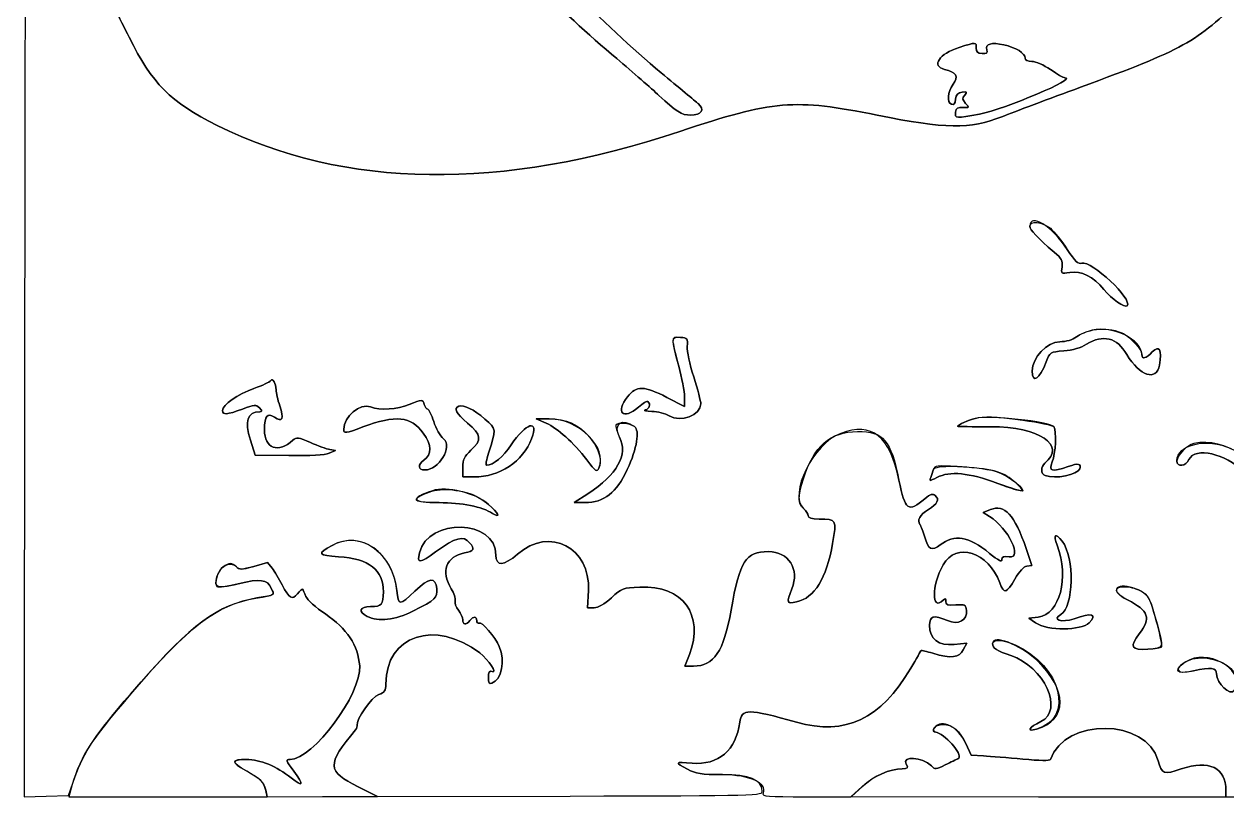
# Model space of a CAD drawing. Extents: x 0 to 106, y 0 to 59.
# Drawn here: x 0 to 22.73, y 0.02 to 14.62 of the extents above; entities that cross this region are included whole.
import ezdxf

# ---------------------------------------------------------------- set-up
doc = ezdxf.new("R2010")
doc.units = 0
doc.layers.get('0').update_dxf_attribs({"linetype": 'CONTINUOUS'})

msp = doc.modelspace()

# ---------------------------------------------------------------- linework, layer by layer
at = {"color": 7}
for p, q in [((0.010848, 9.36141), (-0.000529, 0.022423)), ((12.479588, 7.397675), (12.146478, 7.570183)), ((12.146478, 7.570183), (12.479588, 7.397675)), ((12.479588, 7.58156), (12.479588, 7.397675)), ((12.479588, 7.397675), (12.479588, 7.58156)), ((9.921864, 7.167223), (9.679241, 7.167223)), ((9.679241, 7.167223), (9.864185, 7.08335)), ((9.864185, 7.08335), (9.679241, 7.167223)), ((9.679241, 7.167223), (9.921864, 7.167223)), ((4.27672, 6.76294), (4.364297, 6.479572)), ((4.364297, 6.479572), (4.27672, 6.76294)), ((4.364297, 6.479572), (5.001942, 6.471899)), ((5.001942, 6.471899), (4.364297, 6.479572)), ((5.763412, 6.51582), (5.886973, 6.567678)), ((5.886973, 6.567678), (5.763412, 6.51582)), ((5.886973, 6.567678), (5.776641, 6.585405)), ((5.776641, 6.585405), (5.886973, 6.567678)), ((8.29018, 6.248326), (8.29018, 6.066822)), ((8.29018, 6.066822), (8.29018, 6.248326)), ((8.29018, 6.066822), (8.502905, 6.066822)), ((8.502905, 6.066822), (8.29018, 6.066822)), ((10.6537, 5.750645), (10.393351, 5.581841)), ((10.393351, 5.581841), (10.6537, 5.750645)), ((10.393351, 5.581841), (10.600784, 5.581841)), ((10.600784, 5.581841), (10.393351, 5.581841)), ((18.260463, 5.451137), (18.120498, 5.393194)), ((18.120498, 5.393194), (18.260463, 5.451137)), ((18.120498, 5.393194), (18.245382, 5.317258)), ((18.245382, 5.317258), (18.120498, 5.393194)), ((19.042306, 4.396245), (18.934885, 4.71348)), ((18.934885, 4.71348), (19.042306, 4.396245)), ((4.598982, 4.451014), (4.341543, 4.377989)), ((4.341543, 4.377989), (4.598982, 4.451014)), ((4.685236, 4.344387), (4.598982, 4.451014)), ((4.598982, 4.451014), (4.685236, 4.344387)), ((18.948643, 4.382751), (19.042306, 4.396245)), ((19.042306, 4.396245), (18.948643, 4.382751)), ((10.64788, 3.597469), (10.664019, 3.921054)), ((10.664019, 3.921054), (10.64788, 3.597469)), ((10.770911, 3.597469), (10.64788, 3.597469)), ((10.64788, 3.597469), (10.770911, 3.597469)), ((19.16031, 3.421521), (18.983833, 3.39665)), ((18.983833, 3.39665), (19.16031, 3.421521)), ((18.983833, 3.39665), (19.112685, 3.310661)), ((19.112685, 3.310661), (18.983833, 3.39665)), ((17.814111, 2.929397), (17.575986, 2.90479)), ((17.575986, 2.90479), (17.814111, 2.929397)), ((17.747436, 2.80028), (17.814111, 2.929397)), ((17.814111, 2.929397), (17.747436, 2.80028)), ((12.488055, 2.494951), (12.571927, 2.715878)), ((12.571927, 2.715878), (12.488055, 2.494951)), ((12.649186, 2.495216), (12.488055, 2.494951)), ((12.488055, 2.494951), (12.649186, 2.495216)), ((17.896132, 0.809028), (17.794267, 1.028897)), ((17.794267, 1.028897), (17.896132, 0.809028)), ((18.131346, 0.796593), (17.896132, 0.809028)), ((17.896132, 0.809028), (18.131346, 0.796593)), ((0.84058, 0.047558), (0.96467, 0.406068)), ((0.910959, 0.257108), (0.842697, 0.025598)), ((-0.000529, 0.022423), (0.419893, 0.034858)), ((0.419893, 0.034858), (0.84058, 0.047558)), ((0.842697, 0.025598), (2.71912, 0.025598)), ((2.71912, 0.025598), (4.595543, 0.025598)), ((4.565116, 0.153127), (4.593161, 0.025598)), ((4.595543, 0.025598), (4.56538, 0.146512)), ((4.593161, 0.025598), (5.636942, 0.027979)), ((5.636942, 0.027979), (6.680722, 0.03036)), ((6.310041, 0.215304), (6.680722, 0.030096)), ((6.680722, 0.03036), (6.310041, 0.215304)), ((6.680722, 0.030096), (10.318738, 0.038827)), ((14.77855, 0.025598), (15.619395, 0.025598)), ((15.619395, 0.025598), (15.835559, 0.219802)), ((15.84138, 0.221389), (15.632359, 0.029037)), ((15.632359, 0.029037), (19.171158, 0.027185)), ((19.171158, 0.027185), (22.709956, 0.025598)), ((22.709956, 0.025598), (22.709956, 0.142808)), ((22.709956, 0.142808), (22.709956, 0.025598)), ((22.709956, 0.025598), (24.518116, 0.025598))]:
    msp.add_line(p, q, dxfattribs=at)
for points in [[(0.270668, 19.027158), (0.004498, 18.878197), (0.023019, 19.566907), (0.010848, 9.36141)], [(9.027838, 16.832177), (9.66125, 15.943971), (10.927544, 14.627142), (12.038528, 13.701895)], [(12.038528, 13.701895), (10.927544, 14.627142), (9.66125, 15.943971), (9.027838, 16.832177)], [(11.200594, 13.969124), (10.111834, 14.887227), (8.998998, 15.996888), (8.694728, 16.467581)], [(8.694728, 16.467581), (8.998998, 15.996888), (10.111834, 14.887227), (11.200594, 13.969124)], [(1.457323, 15.416657), (1.577973, 15.185412), (1.815569, 14.715777), (1.985167, 14.372613)], [(1.985167, 14.372613), (1.815569, 14.715777), (1.577973, 15.185412), (1.457323, 15.416657)], [(19.963848, 13.429374), (21.914884, 14.14613), (22.146923, 14.274717), (23.018724, 15.125616)], [(23.018724, 15.125616), (22.146923, 14.274717), (21.914884, 14.14613), (19.963848, 13.429374)], [(1.985167, 14.372613), (2.416172, 13.501076), (2.764364, 13.15262), (3.648071, 12.708915)], [(3.648071, 12.708915), (2.764364, 13.15262), (2.416172, 13.501076), (1.985167, 14.372613)], [(17.390778, 13.766982), (17.138102, 13.830482), (17.294999, 14.062786), (17.670178, 14.18079)], [(17.670178, 14.18079), (17.294999, 14.062786), (17.138102, 13.830482), (17.390778, 13.766982)], [(17.670178, 14.18079), (18.001436, 14.284771), (17.991646, 14.285036), (17.991646, 14.169678)], [(17.991646, 14.169678), (17.991646, 14.285036), (18.001436, 14.284771), (17.670178, 14.18079)], [(17.991646, 14.169678), (17.991646, 14.094536), (18.018898, 14.068872), (18.103565, 14.064109)], [(18.103565, 14.064109), (18.018898, 14.068872), (17.991646, 14.094536), (17.991646, 14.169678)], [(18.103565, 14.064109), (18.192729, 14.058817), (18.209927, 14.073634), (18.189819, 14.137663)], [(18.189819, 14.137663), (18.209927, 14.073634), (18.192729, 14.058817), (18.103565, 14.064109)], [(18.189819, 14.137663), (18.155423, 14.245878), (18.285069, 14.282655), (18.516579, 14.230532)], [(18.516579, 14.230532), (18.285069, 14.282655), (18.155423, 14.245878), (18.189819, 14.137663)], [(18.516579, 14.230532), (18.7383, 14.18079), (18.917687, 14.069401), (18.917687, 13.981295)], [(18.917687, 13.981295), (18.917687, 14.069401), (18.7383, 14.18079), (18.516579, 14.230532)], [(11.994343, 13.275652), (11.860993, 13.401593), (11.503806, 13.713536), (11.200594, 13.969124)], [(11.200594, 13.969124), (11.503806, 13.713536), (11.860993, 13.401593), (11.994343, 13.275652)], [(18.917687, 13.981295), (18.917687, 13.938961), (18.962137, 13.916207), (19.044951, 13.916207)], [(19.044951, 13.916207), (18.962137, 13.916207), (18.917687, 13.938961), (18.917687, 13.981295)], [(19.044951, 13.916207), (19.118506, 13.916207), (19.267466, 13.850855), (19.396847, 13.761691)], [(19.396847, 13.761691), (19.267466, 13.850855), (19.118506, 13.916207), (19.044951, 13.916207)], [(12.038528, 13.701895), (12.365817, 13.42911), (12.680671, 13.166908), (12.737821, 13.119283)], [(12.737821, 13.119283), (12.680671, 13.166908), (12.365817, 13.42911), (12.038528, 13.701895)], [(17.557995, 13.485466), (17.663563, 13.633632), (17.618055, 13.710097), (17.390778, 13.766982)], [(17.390778, 13.766982), (17.618055, 13.710097), (17.663563, 13.633632), (17.557995, 13.485466)], [(19.396847, 13.761691), (19.520143, 13.677024), (19.641322, 13.607439), (19.666192, 13.607439)], [(19.666192, 13.607439), (19.641322, 13.607439), (19.520143, 13.677024), (19.396847, 13.761691)], [(17.52598, 13.107377), (17.432582, 13.14336), (17.448722, 13.332008), (17.557995, 13.485466)], [(17.557995, 13.485466), (17.448722, 13.332008), (17.432582, 13.14336), (17.52598, 13.107377)], [(19.666192, 13.607439), (19.929982, 13.607439), (18.534306, 13.013714), (18.055411, 12.922169)], [(18.055411, 12.922169), (18.534306, 13.013714), (19.929982, 13.607439), (19.666192, 13.607439)], [(18.476627, 12.872162), (18.707079, 12.962914), (19.376474, 13.213739), (19.963848, 13.429374)], [(19.963848, 13.429374), (19.376474, 13.213739), (18.707079, 12.962914), (18.476627, 12.872162)], [(12.594152, 12.901796), (12.428523, 12.901796), (12.317399, 12.971116), (11.994343, 13.275652)], [(11.994343, 13.275652), (12.317399, 12.971116), (12.428523, 12.901796), (12.594152, 12.901796)], [(12.391217, 12.593557), (14.157044, 13.185693), (14.554977, 13.218502), (16.117605, 12.902325)], [(16.117605, 12.902325), (14.554977, 13.218502), (14.157044, 13.185693), (12.391217, 12.593557)], [(17.602974, 13.201833), (17.593713, 13.119548), (17.569901, 13.090708), (17.52598, 13.107377)], [(17.52598, 13.107377), (17.569901, 13.090708), (17.593713, 13.119548), (17.602974, 13.201833)], [(17.724947, 13.335976), (17.645043, 13.324864), (17.613293, 13.289674), (17.602974, 13.201833)], [(17.602974, 13.201833), (17.613293, 13.289674), (17.645043, 13.324864), (17.724947, 13.335976)], [(17.792151, 13.123516), (17.726799, 13.195747), (17.723888, 13.219825), (17.773895, 13.280149)], [(17.773895, 13.280149), (17.723888, 13.219825), (17.726799, 13.195747), (17.792151, 13.123516)], [(17.773895, 13.280149), (17.826017, 13.342856), (17.819932, 13.34947), (17.724947, 13.335976)], [(17.724947, 13.335976), (17.819932, 13.34947), (17.826017, 13.342856), (17.773895, 13.280149)], [(12.737821, 13.119283), (12.870113, 13.008687), (12.799733, 12.901796), (12.594152, 12.901796)], [(12.594152, 12.901796), (12.799733, 12.901796), (12.870113, 13.008687), (12.737821, 13.119283)], [(18.055411, 12.922169), (17.607736, 12.836444), (17.585776, 12.838031), (17.602709, 12.957094)], [(17.602709, 12.957094), (17.585776, 12.838031), (17.607736, 12.836444), (18.055411, 12.922169)], [(17.602709, 12.957094), (17.614086, 13.036204), (17.642397, 13.05446), (17.743203, 13.047316)], [(17.743203, 13.047316), (17.642397, 13.05446), (17.614086, 13.036204), (17.602709, 12.957094)], [(17.743203, 13.047316), (17.865176, 13.038585), (17.866763, 13.040966), (17.792151, 13.123516)], [(17.792151, 13.123516), (17.866763, 13.040966), (17.865176, 13.038585), (17.743203, 13.047316)], [(16.117605, 12.902325), (17.407712, 12.641446), (17.875494, 12.635361), (18.476627, 12.872162)], [(18.476627, 12.872162), (17.875494, 12.635361), (17.407712, 12.641446), (16.117605, 12.902325)], [(3.648071, 12.708915), (6.037785, 11.509295), (9.040009, 11.469608), (12.391217, 12.593557)], [(12.391217, 12.593557), (9.040009, 11.469608), (6.037785, 11.509295), (3.648071, 12.708915)], [(19.711436, 10.366297), (19.427009, 10.802859), (19.005793, 11.063473), (19.005793, 10.802859)], [(19.005793, 10.802859), (19.005793, 10.914248), (19.243389, 10.890436), (19.393672, 10.764229)], [(19.005793, 10.802859), (19.005793, 10.732744), (19.144435, 10.585371), (19.466432, 10.312586)], [(19.466432, 10.312586), (19.144435, 10.585371), (19.005793, 10.732744), (19.005793, 10.802859)], [(19.393672, 10.764229), (19.465109, 10.704169), (19.607984, 10.525046), (19.711436, 10.366297)], [(19.466432, 10.312586), (19.606397, 10.194053), (19.630474, 10.149074), (19.61407, 10.037684)], [(19.61407, 10.037684), (19.630474, 10.149074), (19.606397, 10.194053), (19.466432, 10.312586)], [(19.98528, 10.104624), (19.916223, 10.082663), (19.863042, 10.133728), (19.711436, 10.366297)], [(19.711436, 10.366297), (19.863042, 10.133728), (19.916223, 10.082663), (19.98528, 10.104624)], [(19.61407, 10.037684), (19.59502, 9.906716), (19.596872, 9.905128), (19.757738, 9.930793)], [(19.757738, 9.930793), (19.596872, 9.905128), (19.59502, 9.906716), (19.61407, 10.037684)], [(20.842529, 9.300027), (20.960797, 9.418295), (20.167842, 10.162568), (19.98528, 10.104624)], [(19.98528, 10.104624), (20.167842, 10.162568), (20.960797, 9.418295), (20.842529, 9.300027)], [(19.757738, 9.930793), (19.977871, 9.965982), (20.203031, 9.853535), (20.404379, 9.608002)], [(20.404379, 9.608002), (20.203031, 9.853535), (19.977871, 9.965982), (19.757738, 9.930793)], [(20.404379, 9.608002), (20.554927, 9.424381), (20.79702, 9.254254), (20.842529, 9.300027)], [(20.842529, 9.300027), (20.79702, 9.254254), (20.554927, 9.424381), (20.404379, 9.608002)], [(19.887384, 8.712388), (20.128684, 8.884102), (20.506508, 8.910561), (20.775589, 8.774565)], [(21.122457, 8.378484), (21.122457, 8.661059), (20.570802, 8.931463), (20.180806, 8.840182)], [(12.369786, 8.161791), (12.222678, 8.693867), (12.224265, 8.721648), (12.40233, 8.70445)], [(12.40233, 8.70445), (12.28803, 8.715563), (12.25919, 8.702069), (12.259455, 8.638305)], [(12.259455, 8.638305), (12.259984, 8.594384), (12.309461, 8.379807), (12.369786, 8.161791)], [(12.531975, 8.534059), (12.54494, 8.681696), (12.537532, 8.691486), (12.40233, 8.70445)], [(12.40233, 8.70445), (12.537532, 8.691486), (12.54494, 8.681696), (12.531975, 8.534059)], [(19.887384, 8.712388), (19.811978, 8.658678), (19.689211, 8.623488), (19.572265, 8.621636)], [(19.572265, 8.621636), (19.689211, 8.623488), (19.811978, 8.658678), (19.887384, 8.712388)], [(20.180806, 8.840182), (20.087409, 8.818221), (19.955382, 8.760807), (19.887384, 8.712388)], [(20.076561, 8.573746), (20.38824, 8.767686), (20.651235, 8.701011), (20.838824, 8.380865)], [(20.838824, 8.380865), (20.651235, 8.701011), (20.38824, 8.767686), (20.076561, 8.573746)], [(20.775589, 8.774565), (20.914231, 8.70445), (21.122457, 8.46659), (21.122457, 8.378484)], [(12.653154, 7.95621), (12.576425, 8.195657), (12.524303, 8.444895), (12.531975, 8.534059)], [(12.531975, 8.534059), (12.524303, 8.444895), (12.576425, 8.195657), (12.653154, 7.95621)], [(19.572265, 8.621636), (19.327791, 8.617932), (19.049979, 8.324774), (19.049979, 8.070245)], [(19.049979, 8.070245), (19.049979, 8.324774), (19.327791, 8.617932), (19.572265, 8.621636)], [(19.31562, 8.24487), (19.382295, 8.424786), (19.384411, 8.426109), (19.646349, 8.44807)], [(19.646349, 8.44807), (19.384411, 8.426109), (19.382295, 8.424786), (19.31562, 8.24487)], [(19.646349, 8.44807), (19.815417, 8.462092), (19.969669, 8.507336), (20.076561, 8.573746)], [(20.076561, 8.573746), (19.969669, 8.507336), (19.815417, 8.462092), (19.646349, 8.44807)], [(21.319307, 8.42849), (21.20342, 8.303343), (21.122457, 8.28297), (21.122457, 8.378484)], [(21.122457, 8.378484), (21.122457, 8.28297), (21.20342, 8.303343), (21.319307, 8.42849)], [(21.452922, 8.181634), (21.50187, 8.471353), (21.449217, 8.568719), (21.319307, 8.42849)], [(21.319307, 8.42849), (21.449217, 8.568719), (21.50187, 8.471353), (21.452922, 8.181634)], [(19.049979, 8.070245), (19.049979, 7.817039), (19.191266, 7.910172), (19.31562, 8.24487)], [(19.31562, 8.24487), (19.191266, 7.910172), (19.049979, 7.817039), (19.049979, 8.070245)], [(20.838824, 8.380865), (21.078537, 7.97182), (21.400005, 7.867574), (21.452922, 8.181634)], [(21.452922, 8.181634), (21.400005, 7.867574), (21.078537, 7.97182), (20.838824, 8.380865)], [(12.369786, 8.161791), (12.430111, 7.94351), (12.479588, 7.682631), (12.479588, 7.58156)], [(12.479588, 7.58156), (12.479588, 7.682631), (12.430111, 7.94351), (12.369786, 8.161791)], [(12.788092, 7.447152), (12.788092, 7.495306), (12.727502, 7.724435), (12.653154, 7.95621)], [(12.653154, 7.95621), (12.727502, 7.724435), (12.788092, 7.495306), (12.788092, 7.447152)], [(4.344453, 7.739516), (4.04177, 7.632625), (3.748348, 7.42625), (3.748348, 7.320417)], [(3.748348, 7.320417), (3.748348, 7.42625), (4.04177, 7.632625), (4.344453, 7.739516)], [(4.658249, 7.884508), (4.643432, 7.860431), (4.502145, 7.795079), (4.344453, 7.739516)], [(4.344453, 7.739516), (4.502145, 7.795079), (4.643432, 7.860431), (4.658249, 7.884508)], [(4.761701, 7.710941), (4.760907, 7.833972), (4.695026, 7.944303), (4.658249, 7.884508)], [(4.658249, 7.884508), (4.695026, 7.944303), (4.760907, 7.833972), (4.761701, 7.710941)], [(12.146478, 7.570183), (11.717853, 7.791904), (11.572862, 7.794549), (11.404323, 7.583412)], [(11.404323, 7.583412), (11.572862, 7.794549), (11.717853, 7.791904), (12.146478, 7.570183)], [(4.830757, 7.412492), (4.793186, 7.522823), (4.76223, 7.657231), (4.761701, 7.710941)], [(4.761701, 7.710941), (4.76223, 7.657231), (4.793186, 7.522823), (4.830757, 7.412492)], [(7.562577, 7.433923), (7.529239, 7.539227), (7.527387, 7.539227), (7.276033, 7.433923)], [(7.276033, 7.433923), (7.527387, 7.539227), (7.529239, 7.539227), (7.562577, 7.433923)], [(11.404323, 7.583412), (11.163287, 7.280994), (11.318333, 7.13124), (11.608845, 7.386298)], [(11.608845, 7.386298), (11.318333, 7.13124), (11.163287, 7.280994), (11.404323, 7.583412)], [(11.608845, 7.386298), (11.692718, 7.459852), (11.773945, 7.507212), (11.789555, 7.491602)], [(11.789555, 7.491602), (11.773945, 7.507212), (11.692718, 7.459852), (11.608845, 7.386298)], [(3.748348, 7.320417), (3.748348, 7.234427), (3.833808, 7.241306), (4.125908, 7.350579)], [(4.125908, 7.350579), (3.833808, 7.241306), (3.748348, 7.234427), (3.748348, 7.320417)], [(4.125908, 7.350579), (4.354772, 7.436039), (4.380437, 7.437891), (4.445789, 7.372539)], [(4.445789, 7.372539), (4.380437, 7.437891), (4.354772, 7.436039), (4.125908, 7.350579)], [(4.452139, 7.300044), (4.217454, 7.294752), (4.163479, 7.129652), (4.27672, 6.76294)], [(4.27672, 6.76294), (4.163479, 7.129652), (4.217454, 7.294752), (4.452139, 7.300044)], [(4.445789, 7.372539), (4.50532, 7.313008), (4.506378, 7.301367), (4.452139, 7.300044)], [(4.452139, 7.300044), (4.506378, 7.301367), (4.50532, 7.313008), (4.445789, 7.372539)], [(4.542626, 6.95688), (4.543684, 7.228077), (4.589722, 7.286021), (4.730745, 7.193681)], [(4.730745, 7.193681), (4.589722, 7.286021), (4.543684, 7.228077), (4.542626, 6.95688)], [(4.730745, 7.193681), (4.882615, 7.094198), (4.914894, 7.164577), (4.830757, 7.412492)], [(4.830757, 7.412492), (4.914894, 7.164577), (4.882615, 7.094198), (4.730745, 7.193681)], [(6.544991, 7.39106), (6.350787, 7.464879), (6.041224, 7.205323), (6.041224, 6.968786)], [(6.041224, 6.968786), (6.041224, 7.205323), (6.350787, 7.464879), (6.544991, 7.39106)], [(7.276033, 7.433923), (7.055107, 7.341054), (6.726759, 7.322004), (6.544991, 7.39106)], [(6.544991, 7.39106), (6.726759, 7.322004), (7.055107, 7.341054), (7.276033, 7.433923)], [(7.628193, 7.345552), (7.607556, 7.345552), (7.578187, 7.385239), (7.562577, 7.433923)], [(7.562577, 7.433923), (7.578187, 7.385239), (7.607556, 7.345552), (7.628193, 7.345552)], [(7.739848, 7.114042), (7.699102, 7.241571), (7.648831, 7.345552), (7.628193, 7.345552)], [(7.628193, 7.345552), (7.648831, 7.345552), (7.699102, 7.241571), (7.739848, 7.114042)], [(8.213187, 7.401379), (8.108941, 7.365396), (8.158418, 7.27094), (8.378551, 7.085467)], [(8.378551, 7.085467), (8.158418, 7.27094), (8.108941, 7.365396), (8.213187, 7.401379)], [(8.706899, 7.161931), (8.501582, 7.342642), (8.311082, 7.434981), (8.213187, 7.401379)], [(8.213187, 7.401379), (8.311082, 7.434981), (8.501582, 7.342642), (8.706899, 7.161931)], [(11.740872, 7.332058), (11.698539, 7.320946), (11.753043, 7.309304), (11.862051, 7.306394)], [(11.862051, 7.306394), (11.753043, 7.309304), (11.698539, 7.320946), (11.740872, 7.332058)], [(11.789555, 7.491602), (11.843795, 7.437627), (11.817601, 7.351902), (11.740872, 7.332058)], [(11.740872, 7.332058), (11.817601, 7.351902), (11.843795, 7.437627), (11.789555, 7.491602)], [(11.862051, 7.306394), (11.971324, 7.303483), (12.12002, 7.26459), (12.19278, 7.22014)], [(12.19278, 7.22014), (12.12002, 7.26459), (11.971324, 7.303483), (11.862051, 7.306394)], [(12.19278, 7.22014), (12.406828, 7.089171), (12.788092, 7.234692), (12.788092, 7.447152)], [(12.788092, 7.447152), (12.788092, 7.234692), (12.406828, 7.089171), (12.19278, 7.22014)], [(6.403968, 7.011913), (7.018859, 7.243423), (7.311752, 7.213525), (7.541939, 6.895761)], [(7.541939, 6.895761), (7.311752, 7.213525), (7.018859, 7.243423), (6.403968, 7.011913)], [(7.926643, 6.787282), (7.864466, 6.839669), (7.780593, 6.986777), (7.739848, 7.114042)], [(7.739848, 7.114042), (7.780593, 6.986777), (7.864466, 6.839669), (7.926643, 6.787282)], [(8.378551, 7.085467), (8.642869, 6.862159), (8.655569, 6.764263), (8.444697, 6.571117)], [(8.444697, 6.571117), (8.655569, 6.764263), (8.642869, 6.862159), (8.378551, 7.085467)], [(8.776748, 6.51873), (8.926767, 6.976459), (8.927825, 6.967463), (8.706899, 7.161931)], [(8.706899, 7.161931), (8.927825, 6.967463), (8.926767, 6.976459), (8.776748, 6.51873)], [(9.59087, 6.787546), (9.736127, 7.167752), (9.482656, 7.092081), (9.204844, 6.672188)], [(9.204844, 6.672188), (9.482656, 7.092081), (9.736127, 7.167752), (9.59087, 6.787546)], [(9.864185, 7.08335), (10.088287, 6.98175), (10.378799, 6.719813), (10.633063, 6.390143)], [(10.633063, 6.390143), (10.378799, 6.719813), (10.088287, 6.98175), (9.864185, 7.08335)], [(10.862721, 6.235362), (11.033377, 6.617949), (10.478811, 7.167223), (9.921864, 7.167223)], [(9.921864, 7.167223), (10.062622, 7.167223), (10.23857, 7.133621), (10.340699, 7.087054)], [(10.340699, 7.087054), (10.699209, 6.923807), (10.971465, 6.479307), (10.862721, 6.235362)], [(11.252716, 6.820884), (11.126775, 7.075677), (11.293727, 7.194211), (11.53291, 7.019321)], [(11.53291, 7.019321), (11.440306, 7.087054), (11.219379, 7.102665), (11.183131, 7.044192)], [(16.531942, 6.00491), (16.362873, 6.83914), (16.023678, 7.111925), (15.430483, 6.890734)], [(17.969686, 7.172515), (17.851153, 7.14394), (17.638693, 7.04869), (17.638957, 7.024348)], [(17.638957, 7.024348), (17.638693, 7.04869), (17.851153, 7.14394), (17.969686, 7.172515)], [(19.457172, 7.017469), (19.389439, 7.1151), (18.231888, 7.23575), (17.969686, 7.172515)], [(17.969686, 7.172515), (18.178177, 7.222785), (18.286392, 7.218817), (18.873502, 7.138913)], [(18.873502, 7.138913), (19.176714, 7.097902), (19.439445, 7.043134), (19.457172, 7.017469)], [(5.081053, 6.759236), (4.805092, 6.50947), (4.541568, 6.606307), (4.542626, 6.95688)], [(4.542626, 6.95688), (4.541568, 6.606307), (4.805092, 6.50947), (5.081053, 6.759236)], [(5.412311, 6.716109), (5.179213, 6.819826), (5.151696, 6.823265), (5.081053, 6.759236)], [(5.081053, 6.759236), (5.151696, 6.823265), (5.179213, 6.819826), (5.412311, 6.716109)], [(6.041224, 6.968786), (6.041224, 6.883061), (6.071387, 6.886765), (6.403968, 7.011913)], [(6.403968, 7.011913), (6.071387, 6.886765), (6.041224, 6.883061), (6.041224, 6.968786)], [(7.541939, 6.895761), (7.707568, 6.667161), (7.712066, 6.49968), (7.555962, 6.385909)], [(7.555962, 6.385909), (7.712066, 6.49968), (7.707568, 6.667161), (7.541939, 6.895761)], [(11.252716, 6.820884), (11.418081, 6.486715), (11.206679, 6.10942), (10.6537, 5.750645)], [(10.6537, 5.750645), (11.206679, 6.10942), (11.418081, 6.486715), (11.252716, 6.820884)], [(11.183131, 7.044192), (11.170696, 7.024084), (11.201917, 6.923542), (11.252716, 6.820884)], [(11.398237, 6.206522), (11.582652, 6.609747), (11.637949, 6.942592), (11.53291, 7.019321)], [(11.53291, 7.019321), (11.637949, 6.942592), (11.582652, 6.609747), (11.398237, 6.206522)], [(15.430483, 6.890734), (14.915075, 6.698911), (14.438032, 5.734241), (14.728544, 5.47151)], [(14.727485, 6.031103), (14.917985, 6.648376), (15.233368, 6.924336), (15.750363, 6.925923)], [(15.750363, 6.925923), (16.240371, 6.927246), (16.37769, 6.765586), (16.531942, 6.00491)], [(17.638957, 7.024348), (17.638957, 7.019057), (17.921796, 7.014823), (18.267342, 7.014823)], [(18.267342, 7.014823), (17.921796, 7.014823), (17.638957, 7.019057), (17.638957, 7.024348)], [(18.267342, 7.014823), (19.184387, 7.014823), (19.698736, 6.668749), (19.288103, 6.327701)], [(19.288103, 6.327701), (19.698736, 6.668749), (19.184387, 7.014823), (18.267342, 7.014823)], [(19.427009, 6.352043), (19.493949, 6.511851), (19.512999, 6.937036), (19.457172, 7.017469)], [(19.457172, 7.017469), (19.512999, 6.937036), (19.493949, 6.511851), (19.427009, 6.352043)], [(23.415599, 5.801975), (23.415599, 6.33167), (22.691699, 6.828292), (22.106971, 6.699969)], [(5.776641, 6.585405), (5.716052, 6.595195), (5.55201, 6.653932), (5.412311, 6.716109)], [(5.412311, 6.716109), (5.55201, 6.653932), (5.716052, 6.595195), (5.776641, 6.585405)], [(7.572102, 6.199114), (7.839066, 6.199114), (8.103385, 6.637792), (7.926643, 6.787282)], [(7.926643, 6.787282), (8.103385, 6.637792), (7.839066, 6.199114), (7.572102, 6.199114)], [(8.502905, 6.066822), (8.983652, 6.066822), (9.427887, 6.361039), (9.59087, 6.787546)], [(9.59087, 6.787546), (9.427887, 6.361039), (8.983652, 6.066822), (8.502905, 6.066822)], [(9.204844, 6.672188), (9.058529, 6.451526), (8.860621, 6.28722), (8.740236, 6.28722)], [(8.740236, 6.28722), (8.860621, 6.28722), (9.058529, 6.451526), (9.204844, 6.672188)], [(21.783915, 6.369505), (21.783915, 6.684094), (22.346683, 6.812682), (22.809174, 6.603661)], [(22.106971, 6.699969), (21.979177, 6.671924), (21.783915, 6.472163), (21.783915, 6.369505)], [(22.011456, 6.39517), (22.12364, 6.641497), (22.722391, 6.507882), (23.018459, 6.170539)], [(23.018459, 6.170539), (22.722391, 6.507882), (22.12364, 6.641497), (22.011456, 6.39517)], [(5.001942, 6.471899), (5.408077, 6.466872), (5.684567, 6.482747), (5.763412, 6.51582)], [(5.763412, 6.51582), (5.684567, 6.482747), (5.408077, 6.466872), (5.001942, 6.471899)], [(7.555962, 6.385909), (7.435577, 6.298068), (7.444044, 6.199114), (7.572102, 6.199114)], [(7.572102, 6.199114), (7.444044, 6.199114), (7.435577, 6.298068), (7.555962, 6.385909)], [(8.444697, 6.571117), (8.316109, 6.453378), (8.29018, 6.399403), (8.29018, 6.248326)], [(8.29018, 6.248326), (8.29018, 6.399403), (8.316109, 6.453378), (8.444697, 6.571117)], [(8.740236, 6.28722), (8.71854, 6.28722), (8.734944, 6.391466), (8.776748, 6.51873)], [(8.776748, 6.51873), (8.734944, 6.391466), (8.71854, 6.28722), (8.740236, 6.28722)], [(10.633063, 6.390143), (10.8061, 6.166041), (10.825679, 6.152812), (10.862721, 6.235362)], [(10.862721, 6.235362), (10.825679, 6.152812), (10.8061, 6.166041), (10.633063, 6.390143)], [(21.783915, 6.369505), (21.783915, 6.246209), (21.95219, 6.265259), (22.011456, 6.39517)], [(22.011456, 6.39517), (21.95219, 6.265259), (21.783915, 6.246209), (21.783915, 6.369505)], [(10.600784, 5.581841), (10.956383, 5.581841), (11.199535, 5.772341), (11.398237, 6.206522)], [(11.398237, 6.206522), (11.199535, 5.772341), (10.956383, 5.581841), (10.600784, 5.581841)], [(17.186256, 6.210755), (17.17382, 6.167893), (17.149743, 6.098837), (17.132545, 6.057033)], [(17.132545, 6.057033), (17.149743, 6.098837), (17.17382, 6.167893), (17.186256, 6.210755)], [(17.186256, 6.210755), (17.210597, 6.295951), (17.791886, 6.286955), (18.283746, 6.193822)], [(17.633136, 6.262349), (17.252401, 6.285632), (17.206099, 6.280341), (17.186256, 6.210755)], [(17.248697, 6.057033), (17.495289, 6.183768), (17.853534, 6.149372), (18.399633, 5.946172)], [(18.399633, 5.946172), (17.853534, 6.149372), (17.495289, 6.183768), (17.248697, 6.057033)], [(18.691469, 5.995385), (18.483771, 6.173185), (18.287715, 6.222662), (17.633136, 6.262349)], [(18.283746, 6.193822), (18.49409, 6.154135), (18.873502, 5.903574), (18.873502, 5.80462)], [(19.288103, 6.327701), (19.205289, 6.258909), (19.209787, 6.126618), (19.296041, 6.093545)], [(19.296041, 6.093545), (19.209787, 6.126618), (19.205289, 6.258909), (19.288103, 6.327701)], [(19.296041, 6.093545), (19.484688, 6.021314), (19.902994, 6.104128), (19.948503, 6.222926)], [(19.948503, 6.222926), (19.902994, 6.104128), (19.484688, 6.021314), (19.296041, 6.093545)], [(19.730486, 6.26473), (19.416955, 6.153076), (19.351868, 6.171862), (19.427009, 6.352043)], [(19.427009, 6.352043), (19.351868, 6.171862), (19.416955, 6.153076), (19.730486, 6.26473)], [(19.948503, 6.222926), (19.985544, 6.319234), (19.919134, 6.331934), (19.730486, 6.26473)], [(19.730486, 6.26473), (19.919134, 6.331934), (19.985544, 6.319234), (19.948503, 6.222926)], [(14.728544, 5.47151), (14.617948, 5.571523), (14.617684, 5.676033), (14.727485, 6.031103)], [(17.022743, 5.65566), (16.705508, 5.38896), (16.648358, 5.429442), (16.531942, 6.00491)], [(16.531942, 6.00491), (16.648358, 5.429442), (16.705508, 5.38896), (17.022743, 5.65566)], [(17.132545, 6.057033), (17.102912, 5.985331), (17.109262, 5.985331), (17.248697, 6.057033)], [(17.248697, 6.057033), (17.109262, 5.985331), (17.102912, 5.985331), (17.132545, 6.057033)], [(18.399633, 5.946172), (18.918481, 5.753027), (18.965312, 5.760964), (18.691469, 5.995385)], [(18.873502, 5.80462), (18.873502, 5.78557), (18.660248, 5.84907), (18.399633, 5.946172)], [(7.714448, 5.807002), (7.276827, 5.664656), (7.323394, 5.581841), (7.841183, 5.581841)], [(7.841183, 5.581841), (7.407796, 5.581841), (7.317838, 5.618354), (7.504898, 5.718631)], [(7.504898, 5.718631), (7.759162, 5.854627), (8.047028, 5.865475), (8.421149, 5.753291)], [(8.77569, 5.549298), (8.51878, 5.768902), (7.991466, 5.897224), (7.714448, 5.807002)], [(8.421149, 5.753291), (8.519309, 5.723923), (8.678853, 5.632112), (8.77569, 5.549298)], [(17.21827, 5.715456), (17.168529, 5.756731), (17.128047, 5.744295), (17.022743, 5.65566)], [(17.022743, 5.65566), (17.128047, 5.744295), (17.168529, 5.756731), (17.21827, 5.715456)], [(17.087566, 5.44955), (17.260868, 5.556442), (17.303995, 5.644283), (17.21827, 5.715456)], [(17.21827, 5.715456), (17.303995, 5.644283), (17.260868, 5.556442), (17.087566, 5.44955)], [(7.841183, 5.581841), (8.276687, 5.581841), (8.652659, 5.506171), (8.852419, 5.378642)], [(8.852419, 5.378642), (8.652659, 5.506171), (8.276687, 5.581841), (7.841183, 5.581841)], [(8.852419, 5.378642), (9.015667, 5.274131), (8.964867, 5.387373), (8.77569, 5.549298)], [(8.77569, 5.549298), (8.964867, 5.387373), (9.015667, 5.274131), (8.852419, 5.378642)], [(14.728544, 5.47151), (14.776963, 5.42759), (14.81665, 5.364883), (14.81665, 5.33234)], [(14.81665, 5.33234), (14.81665, 5.364883), (14.776963, 5.42759), (14.728544, 5.47151)], [(18.934885, 4.71348), (18.71925, 5.350596), (18.526633, 5.561469), (18.260463, 5.451137)], [(18.260463, 5.451137), (18.526633, 5.561469), (18.71925, 5.350596), (18.934885, 4.71348)], [(8.916448, 4.590449), (8.916448, 5.269369), (7.639306, 5.305881), (7.470237, 4.632253)], [(7.470237, 4.632253), (7.639306, 5.305881), (8.916448, 5.269369), (8.916448, 4.590449)], [(14.81665, 5.33234), (14.81665, 5.291065), (14.880414, 5.272809), (15.0262, 5.272279)], [(15.0262, 5.272279), (14.880414, 5.272809), (14.81665, 5.291065), (14.81665, 5.33234)], [(15.0262, 5.272279), (15.351108, 5.271221), (15.356929, 5.260902), (15.278877, 4.812434)], [(15.278877, 4.812434), (15.356929, 5.260902), (15.351108, 5.271221), (15.0262, 5.272279)], [(16.928287, 5.168298), (16.866375, 5.243704), (16.926435, 5.349802), (17.087566, 5.44955)], [(17.087566, 5.44955), (16.926435, 5.349802), (16.866375, 5.243704), (16.928287, 5.168298)], [(18.245382, 5.317258), (18.597542, 5.103211), (18.879852, 4.518482), (18.612094, 4.557641)], [(18.612094, 4.557641), (18.879852, 4.518482), (18.597542, 5.103211), (18.245382, 5.317258)], [(7.043465, 3.922377), (6.969382, 4.64072), (6.363751, 5.06273), (5.819768, 4.775128)], [(10.664019, 3.921054), (10.705294, 4.73544), (9.931124, 5.134961), (9.326287, 4.611351)], [(9.326287, 4.611351), (9.931124, 5.134961), (10.705294, 4.73544), (10.664019, 3.921054)], [(17.019568, 4.929115), (16.991523, 5.033361), (16.950512, 5.141046), (16.928287, 5.168298)], [(16.928287, 5.168298), (16.950512, 5.141046), (16.991523, 5.033361), (17.019568, 4.929115)], [(19.616715, 4.852386), (19.484424, 5.020661), (19.442091, 4.987323), (19.520936, 4.77698)], [(19.520936, 4.77698), (19.442091, 4.987323), (19.484424, 5.020661), (19.616715, 4.852386)], [(5.819768, 4.775128), (5.529521, 4.621405), (5.55201, 4.581718), (5.942535, 4.558963)], [(5.942535, 4.558963), (5.55201, 4.581718), (5.529521, 4.621405), (5.819768, 4.775128)], [(5.819768, 4.775128), (6.037256, 4.889957), (6.24416, 4.903451), (6.450534, 4.816138)], [(6.450534, 4.816138), (6.759832, 4.685434), (7.002455, 4.31978), (7.043465, 3.922377)], [(7.775037, 4.649715), (8.148099, 4.925146), (8.303939, 4.96748), (8.419561, 4.825134)], [(8.419561, 4.825134), (8.303939, 4.96748), (8.148099, 4.925146), (7.775037, 4.649715)], [(8.419561, 4.825134), (8.520897, 4.699722), (8.506345, 4.670882), (8.322724, 4.632782)], [(8.322724, 4.632782), (8.506345, 4.670882), (8.520897, 4.699722), (8.419561, 4.825134)], [(15.278877, 4.812434), (15.162725, 4.147272), (14.937564, 3.782677), (14.596252, 3.707535)], [(14.596252, 3.707535), (14.937564, 3.782677), (15.162725, 4.147272), (15.278877, 4.812434)], [(17.311403, 4.782536), (17.157416, 4.661357), (17.080687, 4.699986), (17.019568, 4.929115)], [(17.019568, 4.929115), (17.080687, 4.699986), (17.157416, 4.661357), (17.311403, 4.782536)], [(18.244059, 4.623786), (17.845067, 4.948694), (17.579955, 4.993938), (17.311403, 4.782536)], [(17.311403, 4.782536), (17.579955, 4.993938), (17.845067, 4.948694), (18.244059, 4.623786)], [(17.365378, 4.404447), (17.614351, 4.846565), (18.224215, 4.653684), (18.436675, 4.065516)], [(18.436675, 4.065516), (18.224215, 4.653684), (17.614351, 4.846565), (17.365378, 4.404447)], [(19.520936, 4.77698), (19.754034, 4.154416), (19.574647, 3.479465), (19.16031, 3.421521)], [(19.16031, 3.421521), (19.574647, 3.479465), (19.754034, 4.154416), (19.520936, 4.77698)], [(19.588934, 3.469411), (19.837378, 3.60964), (19.856163, 4.547851), (19.616715, 4.852386)], [(19.616715, 4.852386), (19.856163, 4.547851), (19.837378, 3.60964), (19.588934, 3.469411)], [(5.942535, 4.558963), (6.516416, 4.525891), (6.791847, 4.310785), (6.790259, 3.897241)], [(6.790259, 3.897241), (6.791847, 4.310785), (6.516416, 4.525891), (5.942535, 4.558963)], [(7.470237, 4.632253), (7.418908, 4.428259), (7.479762, 4.431699), (7.775037, 4.649715)], [(7.775037, 4.649715), (7.479762, 4.431699), (7.418908, 4.428259), (7.470237, 4.632253)], [(8.322724, 4.632782), (7.970829, 4.559493), (7.870816, 4.286972), (8.073222, 3.954391)], [(8.073222, 3.954391), (7.870816, 4.286972), (7.970829, 4.559493), (8.322724, 4.632782)], [(9.326287, 4.611351), (9.060646, 4.381428), (8.916448, 4.374285), (8.916448, 4.590449)], [(8.916448, 4.590449), (8.916448, 4.374285), (9.060646, 4.381428), (9.326287, 4.611351)], [(14.063382, 4.655801), (13.632905, 4.655801), (13.527866, 4.490966), (13.36012, 3.553283)], [(13.36012, 3.553283), (13.527866, 4.490966), (13.632905, 4.655801), (14.063382, 4.655801)], [(14.50894, 3.952804), (14.656842, 4.327982), (14.449144, 4.655801), (14.063382, 4.655801)], [(14.063382, 4.655801), (14.449144, 4.655801), (14.656842, 4.327982), (14.50894, 3.952804)], [(18.476627, 4.505782), (18.476627, 4.454718), (18.410481, 4.488055), (18.244059, 4.623786)], [(18.244059, 4.623786), (18.410481, 4.488055), (18.476627, 4.454718), (18.476627, 4.505782)], [(18.612094, 4.557641), (18.508377, 4.572986), (18.476627, 4.560816), (18.476627, 4.505782)], [(18.476627, 4.505782), (18.476627, 4.560816), (18.508377, 4.572986), (18.612094, 4.557641)], [(3.761577, 4.368993), (3.659977, 4.29782), (3.582719, 4.051493), (3.644631, 3.995931)], [(3.643573, 4.178758), (3.700987, 4.379047), (3.886725, 4.483293), (4.001289, 4.379576)], [(4.011873, 4.370051), (3.921385, 4.452072), (3.879846, 4.451807), (3.761577, 4.368993)], [(4.001289, 4.379576), (4.078812, 4.309462), (4.100243, 4.309197), (4.341543, 4.377989)], [(4.341543, 4.377989), (4.113737, 4.313166), (4.075637, 4.312372), (4.011873, 4.370051)], [(4.87653, 4.030856), (4.818851, 4.144626), (4.732861, 4.285649), (4.685236, 4.344387)], [(4.685236, 4.344387), (4.732861, 4.285649), (4.818851, 4.144626), (4.87653, 4.030856)], [(17.365378, 3.738491), (17.147097, 3.52021), (17.146833, 4.017097), (17.365378, 4.404447)], [(17.365378, 4.404447), (17.146833, 4.017097), (17.147097, 3.52021), (17.365378, 3.738491)], [(18.722954, 4.137483), (18.807091, 4.28512), (18.888847, 4.37402), (18.948643, 4.382751)], [(18.948643, 4.382751), (18.888847, 4.37402), (18.807091, 4.28512), (18.722954, 4.137483)], [(4.04521, 4.049112), (3.638017, 3.951481), (3.583248, 3.968943), (3.643573, 4.178758)], [(4.04521, 4.049112), (4.462193, 4.149389), (4.593426, 4.132191), (4.668303, 3.96762)], [(4.668303, 3.96762), (4.593426, 4.132191), (4.462193, 4.149389), (4.04521, 4.049112)], [(7.797262, 3.957037), (7.775566, 4.182462), (7.660473, 4.169497), (7.3861, 3.909941)], [(7.3861, 3.909941), (7.660473, 4.169497), (7.775566, 4.182462), (7.797262, 3.957037)], [(18.436675, 4.065516), (18.514462, 3.850939), (18.567114, 3.864168), (18.722954, 4.137483)], [(18.722954, 4.137483), (18.567114, 3.864168), (18.514462, 3.850939), (18.436675, 4.065516)], [(21.258453, 3.767331), (21.151297, 3.967091), (20.611548, 4.099118), (20.64515, 3.917085)], [(3.644631, 3.995931), (3.665269, 3.977145), (3.84545, 4.001222), (4.04521, 4.049112)], [(4.382289, 3.777914), (4.760113, 3.843266), (4.733126, 3.825275), (4.668303, 3.96762)], [(4.668303, 3.96762), (4.732861, 3.826333), (4.758526, 3.84406), (4.400545, 3.78056)], [(5.167571, 3.861258), (5.065178, 3.734523), (5.010409, 3.766537), (4.87653, 4.030856)], [(4.87653, 4.030856), (5.010409, 3.766537), (5.065178, 3.734523), (5.167571, 3.861258)], [(5.261763, 3.945395), (5.255148, 3.95492), (5.212815, 3.917085), (5.167571, 3.861258)], [(5.167571, 3.861258), (5.212815, 3.917085), (5.255148, 3.95492), (5.261763, 3.945395)], [(5.324734, 3.809664), (5.296688, 3.874752), (5.268377, 3.93587), (5.261763, 3.945395)], [(5.261763, 3.945395), (5.268377, 3.93587), (5.296688, 3.874752), (5.324734, 3.809664)], [(6.790259, 3.897241), (6.789465, 3.651973), (6.761155, 3.619429), (6.54843, 3.619429)], [(6.54843, 3.619429), (6.761155, 3.619429), (6.789465, 3.651973), (6.790259, 3.897241)], [(7.3861, 3.909941), (7.090825, 3.630542), (7.073627, 3.631071), (7.043465, 3.922377)], [(7.043465, 3.922377), (7.073627, 3.631071), (7.090825, 3.630542), (7.3861, 3.909941)], [(7.347206, 3.531588), (7.778741, 3.751191), (7.813931, 3.784264), (7.797262, 3.957037)], [(7.797262, 3.957037), (7.813931, 3.784264), (7.778741, 3.751191), (7.347206, 3.531588)], [(8.073222, 3.954391), (8.123758, 3.872106), (8.156037, 3.770771), (8.145189, 3.729496)], [(8.145189, 3.729496), (8.156037, 3.770771), (8.123758, 3.872106), (8.073222, 3.954391)], [(11.636362, 3.986141), (11.310131, 3.972383), (11.294521, 3.966562), (11.097142, 3.784794)], [(11.097142, 3.784794), (11.294521, 3.966562), (11.310131, 3.972383), (11.636362, 3.986141)], [(12.571927, 2.715878), (12.856354, 3.464648), (12.447309, 4.020272), (11.636362, 3.986141)], [(11.636362, 3.986141), (12.447309, 4.020272), (12.856354, 3.464648), (12.571927, 2.715878)], [(14.596252, 3.707535), (14.408398, 3.66626), (14.402578, 3.682664), (14.50894, 3.952804)], [(14.50894, 3.952804), (14.402578, 3.682664), (14.408398, 3.66626), (14.596252, 3.707535)], [(20.852318, 3.742725), (20.599112, 3.870518), (20.568685, 3.994343), (20.79067, 3.994343)], [(20.64515, 3.917085), (20.653087, 3.874752), (20.74622, 3.796171), (20.852318, 3.742725)], [(20.79067, 3.994343), (20.878512, 3.994343), (21.008422, 3.964181), (21.07933, 3.927668)], [(21.07933, 3.927668), (21.243372, 3.842737), (21.284647, 3.762569), (21.414822, 3.276265)], [(2.009244, 1.965785), (3.126049, 3.26039), (3.634842, 3.648798), (4.382289, 3.777914)], [(4.400545, 3.78056), (3.65151, 3.64774), (3.161238, 3.2887), (2.170375, 2.147289)], [(5.692504, 3.478936), (5.512852, 3.599056), (5.353573, 3.74246), (5.324734, 3.809664)], [(5.324734, 3.809664), (5.353573, 3.74246), (5.512852, 3.599056), (5.692504, 3.478936)], [(8.145189, 3.729496), (8.134341, 3.688485), (8.162122, 3.606994), (8.206837, 3.548785)], [(8.206837, 3.548785), (8.162122, 3.606994), (8.134341, 3.688485), (8.145189, 3.729496)], [(11.097142, 3.784794), (10.959294, 3.657529), (10.854519, 3.597469), (10.770911, 3.597469)], [(10.770911, 3.597469), (10.854519, 3.597469), (10.959294, 3.657529), (11.097142, 3.784794)], [(17.418295, 3.713356), (17.418295, 3.77421), (17.406653, 3.779766), (17.365378, 3.738491)], [(17.365378, 3.738491), (17.406653, 3.779766), (17.418295, 3.77421), (17.418295, 3.713356)], [(17.605884, 3.649592), (17.450839, 3.63795), (17.418295, 3.649062), (17.418295, 3.713356)], [(17.418295, 3.713356), (17.418295, 3.649062), (17.450839, 3.63795), (17.605884, 3.649592)], [(17.806967, 3.545081), (17.794267, 3.655412), (17.780509, 3.662556), (17.605884, 3.649592)], [(17.605884, 3.649592), (17.780509, 3.662556), (17.794267, 3.655412), (17.806967, 3.545081)], [(20.852318, 3.742725), (21.251045, 3.541642), (21.302109, 3.394798), (21.074039, 3.106667)], [(21.074039, 3.106667), (21.302109, 3.394798), (21.251045, 3.541642), (20.852318, 3.742725)], [(21.498165, 2.855842), (21.526211, 2.883888), (21.328038, 3.636627), (21.258453, 3.767331)], [(6.341262, 2.497862), (6.31348, 2.882565), (6.098904, 3.20668), (5.692504, 3.478936)], [(5.692504, 3.478936), (6.098904, 3.20668), (6.31348, 2.882565), (6.341262, 2.497862)], [(6.54843, 3.619429), (6.341526, 3.619429), (6.30713, 3.522592), (6.482284, 3.433956)], [(6.482284, 3.433956), (6.30713, 3.522592), (6.341526, 3.619429), (6.54843, 3.619429)], [(6.482284, 3.433956), (6.693951, 3.3268), (7.017007, 3.363313), (7.347206, 3.531588)], [(7.347206, 3.531588), (7.017007, 3.363313), (6.693951, 3.3268), (6.482284, 3.433956)], [(8.206837, 3.548785), (8.251816, 3.490577), (8.288857, 3.408292), (8.289386, 3.365959)], [(8.289386, 3.365959), (8.288857, 3.408292), (8.251816, 3.490577), (8.206837, 3.548785)], [(8.422472, 3.354846), (8.493645, 3.440571), (8.554763, 3.439248), (8.554763, 3.3522)], [(8.554763, 3.3522), (8.554763, 3.439248), (8.493645, 3.440571), (8.422472, 3.354846)], [(13.36012, 3.553283), (13.219098, 2.76562), (13.037594, 2.49548), (12.649186, 2.495216)], [(12.649186, 2.495216), (13.037594, 2.49548), (13.219098, 2.76562), (13.36012, 3.553283)], [(17.109791, 3.264623), (17.109791, 3.446127), (17.182816, 3.465442), (17.448722, 3.354317)], [(17.448722, 3.354317), (17.182816, 3.465442), (17.109791, 3.446127), (17.109791, 3.264623)], [(17.448722, 3.354317), (17.658801, 3.266475), (17.828663, 3.356963), (17.806967, 3.545081)], [(17.806967, 3.545081), (17.828663, 3.356963), (17.658801, 3.266475), (17.448722, 3.354317)], [(19.839759, 3.388977), (19.60772, 3.306692), (19.411664, 3.369398), (19.588934, 3.469411)], [(19.588934, 3.469411), (19.411664, 3.369398), (19.60772, 3.306692), (19.839759, 3.388977)], [(20.127361, 3.313836), (20.290079, 3.476819), (20.173134, 3.507246), (19.839759, 3.388977)], [(19.839759, 3.388977), (20.173134, 3.507246), (20.290079, 3.476819), (20.127361, 3.313836)], [(8.61059, 2.742072), (7.768158, 3.385802), (6.834974, 3.076769), (6.834974, 2.154168)], [(6.834974, 2.154168), (6.834974, 3.076769), (7.768158, 3.385802), (8.61059, 2.742072)], [(8.289386, 3.365959), (8.290445, 3.271238), (8.349182, 3.266475), (8.422472, 3.354846)], [(8.422472, 3.354846), (8.349182, 3.266475), (8.290445, 3.271238), (8.289386, 3.365959)], [(8.554763, 3.3522), (8.554763, 3.314365), (8.572755, 3.294521), (8.594451, 3.308015)], [(8.594451, 3.308015), (8.572755, 3.294521), (8.554763, 3.314365), (8.554763, 3.3522)], [(8.594451, 3.308015), (8.647632, 3.340823), (8.903219, 3.045019), (8.979419, 2.863251)], [(8.979419, 2.863251), (8.903219, 3.045019), (8.647632, 3.340823), (8.594451, 3.308015)], [(17.575986, 2.90479), (17.278331, 2.874099), (17.109791, 3.004274), (17.109791, 3.264623)], [(17.109791, 3.264623), (17.109791, 3.004274), (17.278331, 2.874099), (17.575986, 2.90479)], [(19.112685, 3.310661), (19.339697, 3.159055), (19.974432, 3.160907), (20.127361, 3.313836)], [(20.127361, 3.313836), (19.974432, 3.160907), (19.339697, 3.159055), (19.112685, 3.310661)], [(21.414822, 3.276265), (21.537853, 2.81642), (21.546849, 2.838909), (21.233318, 2.81298)], [(19.135703, 2.60343), (18.809473, 2.90823), (18.300415, 3.100846), (18.300415, 2.919342)], [(18.300415, 2.919342), (18.300415, 3.00639), (18.507848, 2.993955), (18.729568, 2.893413)], [(21.074039, 3.106667), (20.881158, 2.862986), (20.922168, 2.787051), (21.233318, 2.81298)], [(21.233318, 2.81298), (20.922168, 2.787051), (20.881158, 2.862986), (21.074039, 3.106667)], [(8.843688, 2.389912), (8.955342, 2.347049), (8.77913, 2.613484), (8.61059, 2.742072)], [(8.61059, 2.742072), (8.77913, 2.613484), (8.955342, 2.347049), (8.843688, 2.389912)], [(8.979419, 2.863251), (9.094777, 2.587291), (9.024398, 2.240687), (8.838925, 2.16925)], [(8.838925, 2.16925), (9.024398, 2.240687), (9.094777, 2.587291), (8.979419, 2.863251)], [(16.753662, 2.453676), (16.85976, 2.634122), (16.949454, 2.785728), (16.952893, 2.79102)], [(16.952893, 2.79102), (16.949454, 2.785728), (16.85976, 2.634122), (16.753662, 2.453676)], [(16.952893, 2.79102), (16.956598, 2.796047), (17.056081, 2.77144), (17.17382, 2.735986)], [(17.17382, 2.735986), (17.056081, 2.77144), (16.956598, 2.796047), (16.952893, 2.79102)], [(17.17382, 2.735986), (17.519366, 2.632005), (17.66912, 2.648674), (17.747436, 2.80028)], [(17.747436, 2.80028), (17.66912, 2.648674), (17.519366, 2.632005), (17.17382, 2.735986)], [(18.300415, 2.919342), (18.300415, 2.832295), (18.378202, 2.781759), (18.647283, 2.693918)], [(18.647283, 2.693918), (18.378202, 2.781759), (18.300415, 2.832295), (18.300415, 2.919342)], [(18.729568, 2.893413), (19.601899, 2.497332), (19.85193, 1.509115), (19.131999, 1.302475)], [(21.233318, 2.81298), (21.366403, 2.823828), (21.485465, 2.843142), (21.498165, 2.855842)], [(22.86897, 2.030873), (23.108947, 2.358956), (22.459131, 2.807424), (22.026538, 2.612162)], [(18.647283, 2.693918), (19.273551, 2.48966), (19.653228, 1.655958), (19.215343, 1.446673)], [(19.215343, 1.446673), (19.653228, 1.655958), (19.273551, 2.48966), (18.647283, 2.693918)], [(19.131999, 1.302475), (19.722813, 1.472073), (19.724401, 2.052568), (19.135703, 2.60343)], [(22.026538, 2.612162), (21.697661, 2.46373), (21.744757, 2.322708), (22.096388, 2.40367)], [(21.834186, 2.480135), (21.995317, 2.674603), (22.335041, 2.704766), (22.654129, 2.553424)], [(22.654129, 2.553424), (22.886433, 2.443093), (22.988562, 2.194385), (22.86897, 2.030873)], [(5.02549, 0.730976), (5.459142, 0.730976), (6.379626, 1.967108), (6.341262, 2.497862)], [(6.341262, 2.497862), (6.379626, 1.967108), (5.459142, 0.730976), (5.02549, 0.730976)], [(8.775426, 2.280639), (8.775426, 2.384885), (8.791036, 2.41002), (8.843688, 2.389912)], [(8.843688, 2.389912), (8.791036, 2.41002), (8.775426, 2.384885), (8.775426, 2.280639)], [(8.838925, 2.16925), (8.792094, 2.151258), (8.775426, 2.180627), (8.775426, 2.280639)], [(8.775426, 2.280639), (8.775426, 2.180627), (8.792094, 2.151258), (8.838925, 2.16925)], [(14.596252, 1.434767), (15.525203, 1.17574), (16.185338, 1.487419), (16.753662, 2.453676)], [(16.753662, 2.453676), (16.185338, 1.487419), (15.525203, 1.17574), (14.596252, 1.434767)], [(22.096388, 2.40367), (21.849267, 2.346785), (21.747932, 2.376418), (21.834186, 2.480135)], [(22.096388, 2.40367), (22.429498, 2.480664), (22.533743, 2.466641), (22.533743, 2.345197)], [(22.533743, 2.345197), (22.533743, 2.466641), (22.429498, 2.480664), (22.096388, 2.40367)], [(22.533743, 2.345197), (22.533743, 2.166604), (22.791447, 1.924775), (22.86897, 2.030873)], [(22.86897, 2.030873), (22.791447, 1.924775), (22.533743, 2.166604), (22.533743, 2.345197)], [(2.170375, 2.147289), (1.266824, 1.106419), (1.077382, 0.822257), (0.910959, 0.257108)], [(6.834974, 2.154168), (6.834974, 2.027698), (6.814601, 1.998064), (6.700301, 1.958377)], [(6.700301, 1.958377), (6.814601, 1.998064), (6.834974, 2.027698), (6.834974, 2.154168)], [(0.96467, 0.406068), (1.120245, 0.855595), (1.358369, 1.211459), (2.009244, 1.965785)], [(6.700301, 1.958377), (6.572772, 1.913927), (6.265062, 1.47419), (6.295489, 1.379998)], [(6.295489, 1.379998), (6.265062, 1.47419), (6.572772, 1.913927), (6.700301, 1.958377)], [(13.52522, 1.43318), (13.559881, 1.691677), (13.67471, 1.691677), (14.596252, 1.434767)], [(14.596252, 1.434767), (13.67471, 1.691677), (13.559881, 1.691677), (13.52522, 1.43318)], [(6.295489, 1.379998), (6.301839, 1.361213), (6.287022, 1.321525), (6.26268, 1.291892)], [(6.26268, 1.291892), (6.287022, 1.321525), (6.301839, 1.361213), (6.295489, 1.379998)], [(12.622727, 0.660068), (13.119085, 0.617205), (13.454312, 0.904543), (13.52522, 1.43318)], [(13.52522, 1.43318), (13.454312, 0.904543), (13.119085, 0.617205), (12.622727, 0.660068)], [(17.250814, 1.236859), (17.115347, 1.277869), (17.202924, 1.392434), (17.369876, 1.392434)], [(17.794267, 1.028897), (17.643455, 1.354069), (17.346064, 1.505146), (17.201072, 1.329992)], [(17.369876, 1.392434), (17.543443, 1.392434), (17.679968, 1.275488), (17.794267, 1.028897)], [(19.215343, 1.446673), (18.984097, 1.336342), (18.931181, 1.245061), (19.131999, 1.302475)], [(19.131999, 1.302475), (18.931181, 1.245061), (18.984097, 1.336342), (19.215343, 1.446673)], [(21.432284, 0.705047), (21.207389, 1.508321), (19.665663, 1.527106), (19.39473, 0.729653)], [(19.39473, 0.729653), (19.665663, 1.527106), (21.207389, 1.508321), (21.432284, 0.705047)], [(6.26268, 1.291892), (5.714729, 0.626466), (5.720021, 0.509785), (6.310041, 0.215304)], [(6.310041, 0.215304), (5.720021, 0.509785), (5.714729, 0.626466), (6.26268, 1.291892)], [(17.201072, 1.329992), (17.159268, 1.279986), (17.169058, 1.26173), (17.250814, 1.236859)], [(17.250814, 1.236859), (17.451632, 1.17574), (17.765957, 0.780718), (17.645307, 0.740501)], [(17.645307, 0.740501), (17.765957, 0.780718), (17.451632, 1.17574), (17.250814, 1.236859)], [(4.207664, 0.508726), (3.908156, 0.677795), (3.906304, 0.731241), (4.200256, 0.730712)], [(4.200256, 0.730712), (3.913712, 0.731241), (3.908421, 0.68097), (4.178295, 0.526983)], [(4.200256, 0.730712), (4.462457, 0.730182), (4.772813, 0.602653), (5.044805, 0.383579)], [(5.044805, 0.383579), (4.772813, 0.602653), (4.462457, 0.730182), (4.200256, 0.730712)], [(5.094811, 0.508462), (4.943734, 0.714043), (4.938442, 0.730976), (5.02549, 0.730976)], [(5.02549, 0.730976), (4.938442, 0.730976), (4.943734, 0.714043), (5.094811, 0.508462)], [(12.534621, 0.545239), (12.287501, 0.676207), (12.296761, 0.688114), (12.622727, 0.660068)], [(12.622727, 0.660068), (12.296761, 0.688114), (12.287501, 0.676207), (12.534621, 0.545239)], [(17.144716, 0.607416), (16.972208, 0.780718), (16.580625, 0.807705), (16.670054, 0.640224)], [(16.670054, 0.640224), (16.580625, 0.807705), (16.972208, 0.780718), (17.144716, 0.607416)], [(17.645307, 0.740501), (17.61832, 0.731505), (17.511164, 0.68097), (17.407712, 0.628318)], [(17.407712, 0.628318), (17.511164, 0.68097), (17.61832, 0.731505), (17.645307, 0.740501)], [(18.873502, 0.736268), (18.594631, 0.762462), (18.260727, 0.789714), (18.131346, 0.796593)], [(18.131346, 0.796593), (18.260727, 0.789714), (18.594631, 0.762462), (18.873502, 0.736268)], [(19.39473, 0.729653), (19.385999, 0.704518), (19.184651, 0.706899), (18.873502, 0.736268)], [(18.873502, 0.736268), (19.184651, 0.706899), (19.385999, 0.704518), (19.39473, 0.729653)], [(21.864877, 0.552118), (21.533884, 0.440729), (21.503192, 0.451576), (21.432284, 0.705047)], [(21.432284, 0.705047), (21.503192, 0.451576), (21.533884, 0.440729), (21.864877, 0.552118)], [(22.709956, 0.142808), (22.709956, 0.576724), (22.39325, 0.730182), (21.864877, 0.552118)], [(21.864877, 0.552118), (22.39325, 0.730182), (22.709956, 0.576724), (22.709956, 0.142808)], [(4.178295, 0.526983), (4.47013, 0.360295), (4.532837, 0.299706), (4.565116, 0.153127)], [(4.56538, 0.146512), (4.523841, 0.312141), (4.483095, 0.353416), (4.207664, 0.508726)], [(5.044805, 0.383579), (5.275786, 0.197577), (5.29219, 0.239381), (5.094811, 0.508462)], [(5.094811, 0.508462), (5.29219, 0.239381), (5.275786, 0.197577), (5.044805, 0.383579)], [(13.196608, 0.445226), (12.789944, 0.445756), (12.695223, 0.460308), (12.534621, 0.545239)], [(12.534621, 0.545239), (12.695752, 0.460043), (12.789679, 0.445756), (13.203752, 0.445226)], [(15.835559, 0.219802), (16.056221, 0.418239), (16.363932, 0.554764), (16.589885, 0.554764)], [(16.589885, 0.554764), (16.362873, 0.554764), (16.054105, 0.417181), (15.84138, 0.221389)], [(16.670054, 0.640224), (16.710535, 0.564818), (16.70101, 0.554764), (16.589885, 0.554764)], [(16.589885, 0.554764), (16.70101, 0.554764), (16.710535, 0.564818), (16.670054, 0.640224)], [(17.407712, 0.628318), (17.230441, 0.53836), (17.214831, 0.537037), (17.144716, 0.607416)], [(17.144716, 0.607416), (17.214831, 0.537037), (17.230441, 0.53836), (17.407712, 0.628318)], [(13.949347, 0.135664), (13.931091, 0.352887), (13.708841, 0.444433), (13.196608, 0.445226)], [(13.203752, 0.445226), (13.716249, 0.444433), (14.040628, 0.293885), (13.96337, 0.093066)], [(10.318738, 0.038827), (13.927122, 0.047558), (13.956755, 0.048352), (13.949347, 0.135664)], [(13.96337, 0.093066), (13.940616, 0.0338), (14.041686, 0.025598), (14.77855, 0.025598)]]:
    msp.add_open_spline(points, degree=3, dxfattribs=at)

doc.saveas('drawing.dxf')
